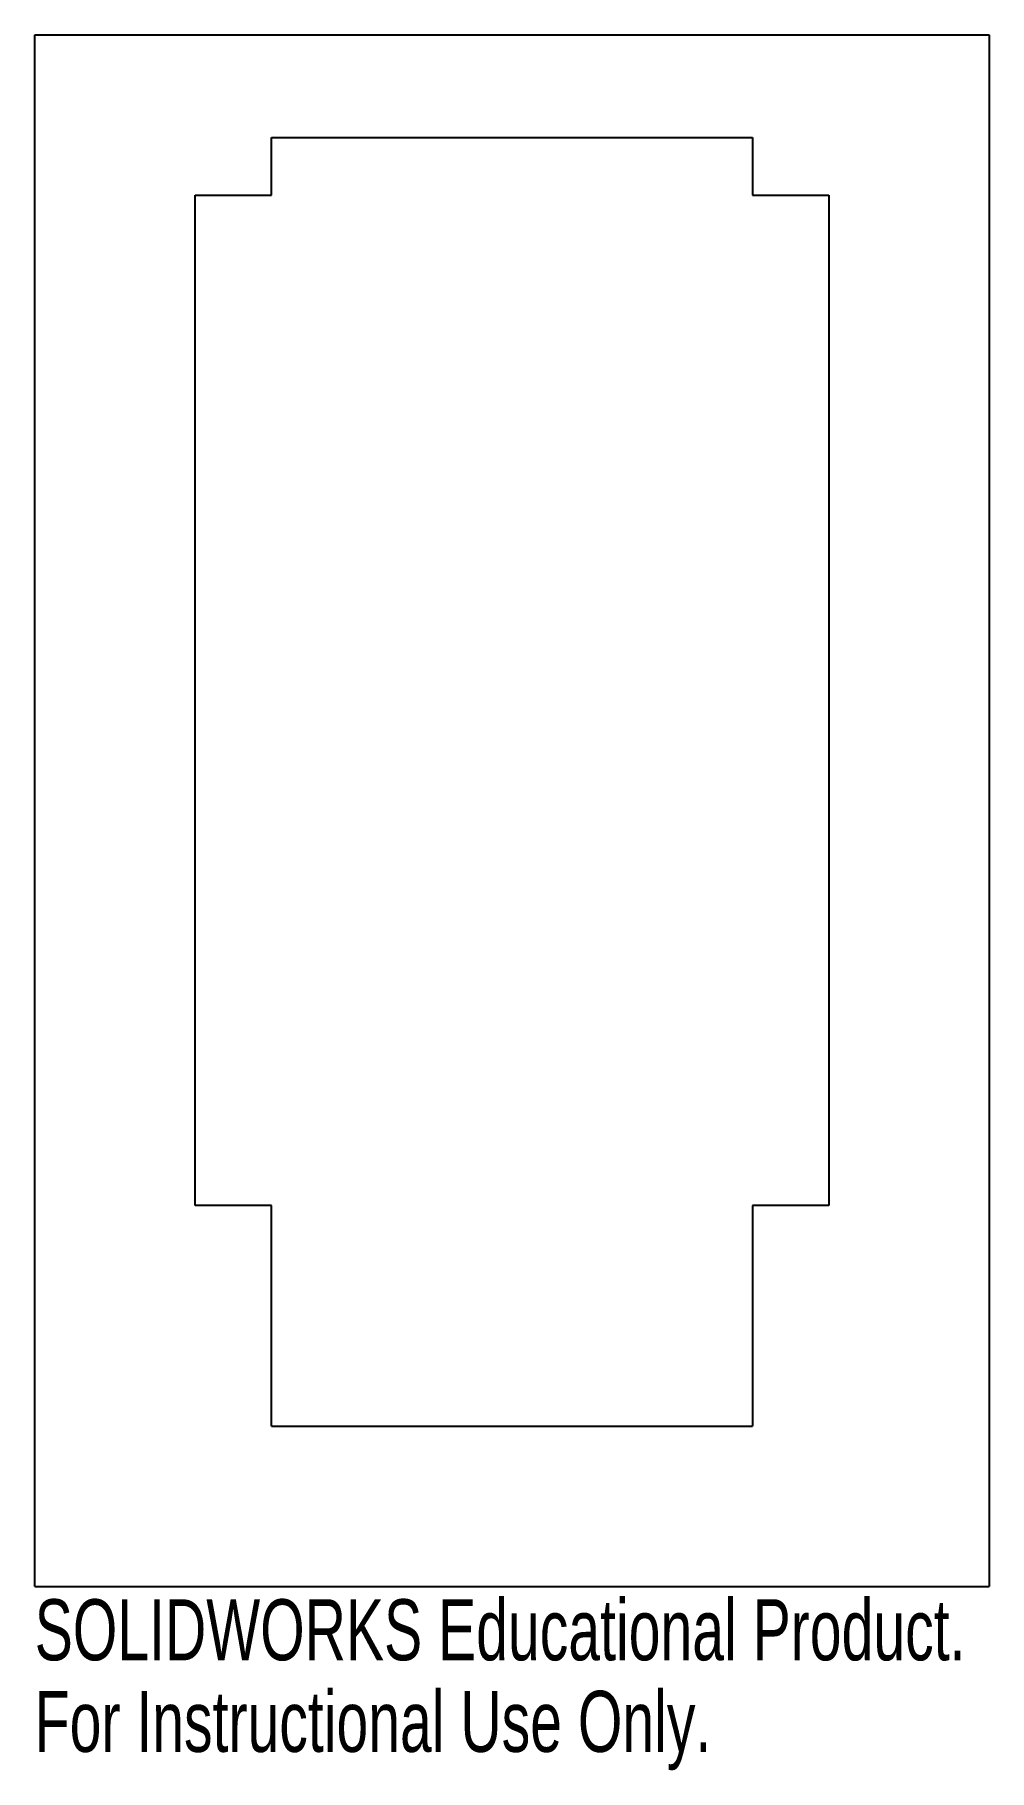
# Model space of a CAD drawing. Header units: inches. Extents: x -1.49 to 1.49, y -3.34 to 2.08.
import ezdxf

# ---------------------------------------------------------------- set-up
doc = ezdxf.new("R2010")
doc.units = ezdxf.units.IN
doc.header["$MEASUREMENT"] = 0
doc.styles.add('SLDTEXTSTYLE0', font='TXT', dxfattribs={"width": 0.7})

msp = doc.modelspace()

# ---------------------------------------------------------------- linework, layer by layer
at = {"color": 7, "linetype": 'Continuous', "lineweight": 25}
for p, q in [((-1.4875, -2.7625), (-1.4875, 2.075)), ((-1.4875, 2.075), (1.4875, 2.075)), ((1.4875, 2.075), (1.4875, -2.7625)), ((-0.75, 1.575), (-0.75, 1.755)), ((-0.75, 1.755), (0.75, 1.755)), ((0.75, 1.755), (0.75, 1.575)), ((-0.9875, -1.575), (-0.9875, 1.575)), ((-0.9875, 1.575), (-0.75, 1.575)), ((0.75, 1.575), (0.9875, 1.575)), ((0.9875, 1.575), (0.9875, -1.575)), ((-0.75, -1.575), (-0.9875, -1.575)), ((-0.75, -2.2625), (-0.75, -1.575)), ((0.9875, -1.575), (0.75, -1.575)), ((0.75, -1.575), (0.75, -2.2625)), ((-0.75, -2.2625), (0.75, -2.2625)), ((-1.4875, -2.7625), (1.4875, -2.7625))]:
    msp.add_line(p, q, dxfattribs=at)

# ---------------------------------------------------------------- texts
at = {"color": 7, "linetype": 'Continuous', "char_height": 0.1903, "attachment_point": 1, "style": 'SLDTEXTSTYLE0'}
for s, insert in [('SOLIDWORKS Educational Product.', (-1.4875, -2.8026)), ('For Instructional Use Only.', (-1.4875, -3.0881))]:
    msp.add_mtext(s, dxfattribs=dict(at, insert=insert))

doc.saveas('drawing.dxf')
